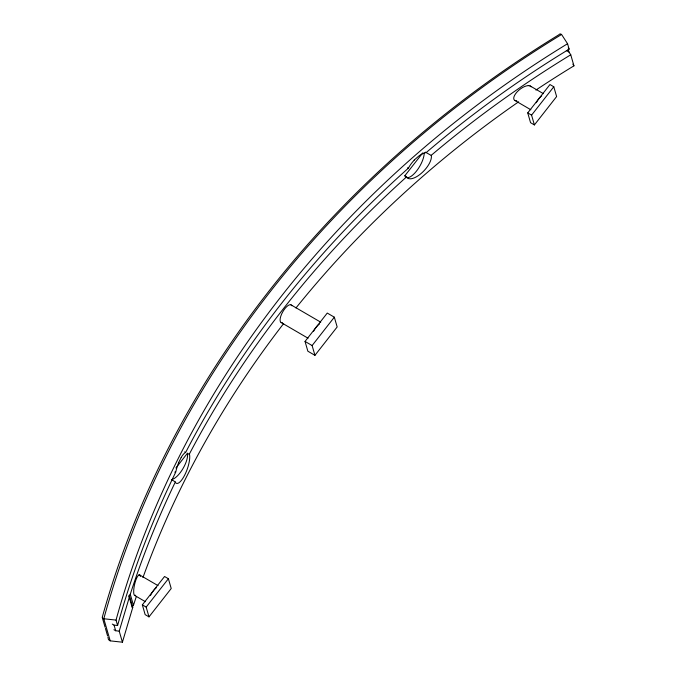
<?xml version="1.0" encoding="UTF-8"?>
<svg xmlns="http://www.w3.org/2000/svg" width="676" height="676" viewBox="0 0 676 676"><rect width="100%" height="100%" fill="white"/><g stroke="black" fill="none" stroke-linecap="round" stroke-linejoin="round"><path stroke-width="1.01" d="M107.923 637.147L108.473 639.614L110.104 640.848M112.275 624.092L114.05 625.123L117.599 625.511A1017.701 884.884 -16.1 0 1 175.54 472.549L175.65 472.009M414.185 160.077L418.807 156.038A16.934 7.605 -48.1 0 1 425.863 152.607L426.167 152.599A1017.701 884.884 -16.1 0 1 569.124 49.145L567.561 43.729L561.579 34.476A1029.607 895.235 -16.1 0 0 103.8 618.76L110.222 640.865L122.415 642.2L119.221 631.147L129.564 596.401L128.888 596.004L130.265 594.255A1017.701 884.884 -16.1 0 1 175.363 481.912L171.358 479.58M122.415 642.2L132.758 607.454L129.564 596.401M178.582 462.68L181.193 457.483M184.768 451.822L185.697 452.354A1017.701 884.884 -16.1 0 1 408.262 168.256L408.498 167.8M175.921 467.969L187.429 453.275L189.229 454.331A1017.701 884.884 -16.1 0 1 406.656 176.791L404.856 175.743L422.762 152.886M305.037 341.431L327.26 313.064L334.341 317.188L337.163 326.964L314.94 355.331L307.859 351.207L305.037 341.431L312.118 345.554L314.94 355.331M312.118 345.554L334.341 317.188M132.758 607.454L132.073 607.056L133.451 605.307A1017.701 884.884 -16.1 0 1 136.4 596.35M142.332 604.859L164.555 576.493L168.392 578.732L171.214 588.509L148.99 616.875L145.154 614.636L142.332 604.859L146.168 607.09L148.99 616.875M527.736 112.9L549.96 84.534L553.796 86.773L556.618 96.558L534.395 124.925L530.559 122.686L527.736 112.9L531.573 115.14L534.395 124.925M146.168 607.09L168.392 578.732M531.573 115.14L553.796 86.773M135.597 595.269L134.532 595.362A9.582 2.434 -78.6 0 1 133.696 592.497L133.73 589.996A11.044 2.898 -78 0 1 138.622 575.141M138.631 575.048L139.484 574.837L158.057 585.644M516.777 100.851L515.078 100.572A9.675 4.445 -40.4 0 1 513.997 96.795L514.571 95.392A11.044 5.146 -39.5 0 1 528.201 85.641M528.26 85.556L530.407 86.097A9.582 4.436 -39.1 0 1 531.04 86.807M103.834 618.76L116.035 620.095A1017.701 884.884 -16.1 0 1 567.561 43.729M113.906 629.728L115.68 630.759L119.221 631.147M529.976 85.852L543.436 93.685M566.353 50.539L569.015 52.094L570.755 54.781L573.941 65.834A1017.701 884.884 -16.1 0 0 535.916 90.069M515.078 100.572L530.854 109.774M425.398 152.134L431.153 155.395A1017.701 884.884 -16.1 0 1 570.755 54.781M407.493 167.809L408.262 168.256M291.01 304.868L320.737 322.182M281.123 322.52L308.053 338.211M174.746 472.085L175.54 472.549M134.769 595.488L145.399 601.699M561.519 34.383L560.058 33.842L558.444 35.034A1032.894 898.091 -16.1 0 0 102.237 617.374L105.084 627.227M568.254 47.802L569.124 49.145M572.859 64.152L573.941 65.834M568.203 49.272L569.015 52.094M130.265 594.255L133.451 605.307M128.888 596.004L132.073 607.056M116.035 620.095L117.599 625.511M114.05 625.123L115.68 630.759M105.439 628.452L107.569 635.846M150.427 595.598A10.123 3.845 -59.8 0 1 156.317 587.731M313.588 331.24A10.123 3.845 -59.8 0 1 319.621 323.872M536.279 102.735A10.123 3.845 -59.8 0 1 541.721 95.781M142.949 577.566A1017.701 884.884 -16.1 0 1 283.633 323.584M295.978 307.943A1017.701 884.884 -16.1 0 1 518.644 101.806M431.288 155.286A16.773 7.368 -46.8 0 1 421.469 173.191A16.773 7.368 -46.8 0 1 406.563 176.884M282.323 322.663A10.123 3.811 -60.4 0 1 282.686 311.957A10.123 3.811 -60.4 0 1 291.795 305.746M139.484 574.837A9.675 2.535 -77.5 0 1 140.431 576.51M103.85 618.667A2.679 0.777 12.4 0 1 102.76 618.185M175.777 471.941A16.934 5.307 -71.6 0 1 178.65 462.781M181.185 457.382A16.832 5.45 -71.5 0 1 185.477 452.43M189.424 453.968A16.773 5.307 -70.2 0 1 184.81 474.873A16.773 5.307 -70.2 0 1 175.261 482.123M187.429 453.275A16.401 6.236 -59.8 0 1 183.01 468.536A16.401 6.236 -59.8 0 1 171.924 479.563M408.617 167.783A16.832 7.402 -48.2 0 1 414.244 160.153M424.215 152.937A16.401 6.236 -59.8 0 1 417.498 169.761A16.401 6.236 -59.8 0 1 406.453 177.518M405.482 176.842A16.401 6.236 -59.8 0 1 404.856 175.743"/></g></svg>
